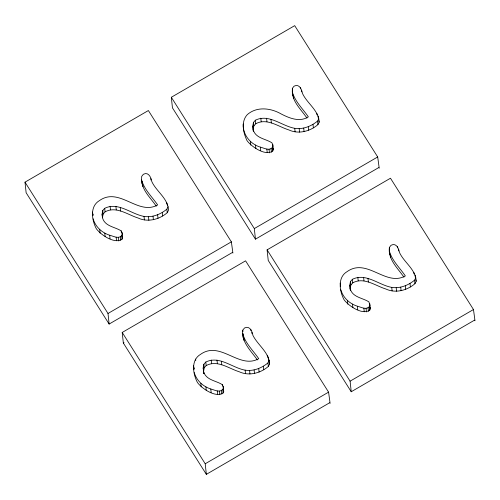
<?xml version="1.0" encoding="UTF-8"?>
<svg xmlns="http://www.w3.org/2000/svg" width="500" height="500" viewBox="0 0 500 500"><rect width="100%" height="100%" fill="white"/><g stroke="black" fill="none" stroke-linecap="round" stroke-linejoin="round"><path stroke-width="0.75" d="M141.613 180.012L141.669 176.444L143.363 174.281C148.494 171.456 151.113 177.544 151.831 181.631C156.45 191.594 168.188 198.531 168.475 210.263L167.244 212.712C159.344 219.494 147.825 222.587 138.062 218C127.613 214.744 116.231 205.781 105.081 211.838L103.131 214.056L102.475 217.7C104.731 226.4 114.812 226.794 121.188 230.881L122.069 232.731L122.606 237.856L122.037 239.194C114.656 244.431 100.794 234.838 96.344 228.756C91.819 220.281 89.594 206.419 99.369 200.656C119.306 186.375 138.106 216.012 157.65 204.938C152.1 196.875 144.306 189.65 141.613 180.012C142.031 190.5 150.769 197.956 156.256 206.175M141.994 183.538L142.025 181.394M257.35 359.919C251.119 350.925 241.25 342.156 242.769 330.181L244.456 328.019C249.594 325.2 252.213 331.281 252.925 335.375C257.838 345.231 269.156 352.325 269.575 364.006L268.337 366.456C260.444 373.237 248.919 376.331 239.163 371.744C228.706 368.488 217.325 359.525 206.175 365.581L204.231 367.8L203.575 371.444M243.088 337.281L243.144 333.713M292.306 91.912L292.362 88.338L294.056 86.175C299.188 83.356 301.806 89.438 302.519 93.531C307.144 103.494 318.881 110.431 319.169 122.163L317.938 124.612C310.038 131.394 298.519 134.488 288.756 129.9C278.306 126.644 266.925 117.681 255.775 123.737L253.825 125.956L253.169 129.6C255.425 138.294 265.506 138.694 271.875 142.781L272.762 144.631L273.3 149.75L272.725 151.094C265.35 156.331 251.488 146.738 247.037 140.656C243.3 132.906 240.719 121.688 247.281 114.637C256.812 106.213 270.844 107.994 281.163 113.95C289.35 118.162 299.719 122.506 308.344 116.838C302.794 108.775 294.994 101.55 292.306 91.912C292.725 102.4 301.462 109.85 306.944 118.075M292.688 95.438L292.362 88.338M403.963 277.156C397.725 268.163 387.856 259.4 389.375 247.425L391.069 245.263C396.206 242.444 398.825 248.525 399.538 252.613C404.162 262.575 415.9 269.513 416.181 281.25L414.95 283.694C407.05 290.475 395.531 293.569 385.769 288.981C375.319 285.725 363.938 276.762 352.788 282.819L350.844 285.038L350.181 288.681M389.7 254.519L389.375 247.425M93.156 214.15L92.9 215.6L92.525 212.075M203.581 371.481C205.869 380.15 215.919 380.538 222.281 384.625L223.169 386.475L223.544 390L223.7 391.594L223.131 392.938C215.75 398.175 201.887 388.581 197.444 382.5C192.919 374.025 190.694 360.163 200.463 354.4C220.406 340.119 239.2 369.756 258.744 358.681C253.2 350.619 245.4 343.394 242.712 333.756M194.256 367.894L194 369.344L193.625 365.819M370.156 307.238L370.312 308.837L369.744 310.181C362.362 315.419 348.5 305.819 344.056 299.738C339.525 291.269 337.306 277.406 347.075 271.637C367.019 257.356 385.812 286.994 405.356 275.925C399.806 267.856 392.013 260.631 389.325 250.994M102.1 214.175L102.481 217.738L102.1 214.175L102.756 210.525L104.7 208.312C118.231 201.594 130.994 214.094 144.031 216.412C152.281 217.744 160.562 214.375 166.863 209.188L168.1 206.737M203.194 367.912L203.806 373.594L203.194 367.912L203.856 364.269L205.8 362.05C219.331 355.331 232.087 367.831 245.131 370.156C253.381 371.488 261.656 368.119 267.962 362.925L269.194 360.481M252.794 126.075L253.325 131.05L252.794 126.075L253.45 122.425L255.394 120.206C268.925 113.488 281.688 125.988 294.725 128.312C302.975 129.644 311.256 126.275 317.556 121.088L318.794 118.637M350.337 290.106L349.806 285.156L350.462 281.512L352.413 279.294C365.944 272.575 378.7 285.075 391.737 287.394C399.994 288.725 408.269 285.356 414.575 280.169L415.806 277.719M93.144 218.837C95.394 226.806 101.912 232.738 109.675 235.244C113.413 236.106 118.387 239.262 121.656 235.669L122.225 234.325L122.069 232.731M243.219 123.975C242.606 134.662 250.35 144.144 260.369 147.144C264.106 148.006 269.081 151.163 272.35 147.569L272.919 146.225L272.762 144.631M194.244 372.575C196.494 380.544 203.012 386.481 210.769 388.988C214.506 389.85 219.488 393.006 222.756 389.412L223.325 388.069L223.169 386.475M340.85 289.819C343.1 297.787 349.625 303.719 357.381 306.225C361.119 307.094 366.1 310.244 369.369 306.65L369.938 305.306L368.894 301.863C362.531 297.775 352.475 297.387 350.194 288.719M232.5 252.431L109.131 324.056L26.131 192.744L25 182.162L148.369 110.544L231.369 241.85L232.9 253.062M378.819 167.544L255.45 239.163L172.45 107.856L171.319 97.275L294.694 25.65L377.688 156.962L379.219 168.169M109.131 324.056L108 313.475L231.369 241.85M255.45 239.163L254.319 228.581L377.688 156.962M329.712 402.725L206.344 474.35L123.344 343.038L122.212 332.456L245.581 260.837L328.581 392.144L330.106 403.356M474.6 320.119L351.231 391.744L268.231 260.431L267.1 249.856L390.475 178.231L473.475 309.538L475 320.75M123.344 343.038L124.006 342.656M206.344 474.35L205.212 463.769L328.581 392.144M351.231 391.744L350.1 381.163L473.475 309.538M171.319 97.275L254.319 228.581M267.1 249.856L350.1 381.163M122.212 332.456L205.212 463.769M25 182.162L108 313.475M415.831 279.956L416.181 281.25M318.819 120.875L319.169 122.163M269.219 362.719L269.575 364.006M415.106 275.138L415.406 277.962M413.875 272.5L414.025 273.906M414.575 280.169L414.95 283.694M410.006 283.45L410.381 286.975M405.325 285.75L405.7 289.275M398.481 249.581L398.631 250.994M397.4 246.513L397.55 247.925M400.719 287.175L401.1 290.7M396.194 287.719L396.569 291.25M390.231 254.137L390.606 257.663M391.737 287.394L392.119 290.919M368.006 278.506L368.387 282.031M369.775 303.712L370.312 308.837M369.369 306.65L369.744 310.181M368.069 307.744L368.444 311.269M363.606 277.3L363.981 280.825M366.069 308.406L366.444 311.931M363.869 308.188L364.244 311.712M357.825 277.275L358.2 280.806M357.381 306.225L357.762 309.75M352.413 279.294L352.788 282.819M350.462 281.512L350.844 285.038M352.506 304.137L352.887 307.669M349.806 285.156L350.344 290.131M347.438 300.65L347.812 304.175M340.231 283.056L340.613 286.588M318.087 116.056L318.387 118.881M316.863 113.413L317.013 114.825M317.556 121.088L317.938 124.612M312.987 124.369L313.369 127.894M308.312 126.669L308.688 130.194M301.462 90.5L301.613 91.912M300.381 87.431L300.531 88.844M303.706 128.088L304.081 131.619M299.175 128.637L299.556 132.162M293.219 95.056L293.594 98.581M294.725 128.312L295.1 131.838M270.994 119.425L271.369 122.95M272.35 147.569L272.725 151.094M271.056 148.656L271.431 152.188M266.594 118.219L266.969 121.744M269.05 149.325L269.431 152.85M266.85 149.106L267.231 152.631M260.806 118.194L261.181 121.719M260.369 147.144L260.744 150.669M255.394 120.206L255.775 123.737M253.45 122.425L253.825 125.956M255.494 145.056L255.869 148.581M250.419 141.562L250.8 145.094M268.494 357.9L268.869 361.425M267.881 356.581L268.031 357.987M267.262 355.256L267.419 356.669M267.962 362.925L268.337 366.456M263.394 366.213L263.769 369.738M258.712 368.512L259.094 372.038M251.869 332.344L252.019 333.756M250.787 329.275L250.938 330.688M254.112 369.931L254.488 373.462M249.581 370.481L249.956 374.006M243.619 336.9L244 340.425M242.769 330.181L242.919 331.594M245.131 370.156L245.506 373.681M221.4 361.269L221.775 364.794M223.325 388.069L223.7 391.594M222.281 384.625L222.431 386.037M222.756 389.412L223.131 392.938M221.456 390.5L221.838 394.031M216.994 360.062L217.375 363.587M219.456 391.169L219.831 394.694M217.256 390.95L217.631 394.475M211.213 360.037L211.588 363.562M210.769 388.988L211.15 392.512M205.8 362.05L206.175 365.581M203.856 364.269L204.231 367.8M205.9 386.9L206.275 390.425M200.825 383.406L201.2 386.938M195.619 359.075L195.769 360.487M167.394 204.156L167.544 205.569M166.781 202.838L166.931 204.25M166.863 209.188L167.244 212.712M162.294 212.469L162.675 215.994M157.619 214.769L157.994 218.294M150.769 178.6L150.925 180.012M153.012 216.194L153.387 219.719M148.488 216.737L148.863 220.269M142.525 183.156L142.9 186.681M144.031 216.412L144.406 219.938M120.3 207.525L120.675 211.05M121.188 230.881L121.337 232.294M121.656 235.669L122.037 239.194M120.363 236.762L120.738 240.287M115.9 206.319L116.275 209.844M118.362 237.425L118.737 240.95M116.163 237.206L116.538 240.731M110.113 206.294L110.494 209.825M109.675 235.244L110.05 238.769M104.7 208.312L105.081 211.838M102.756 210.525L103.131 214.056M104.8 233.156L105.175 236.688M99.731 229.669L100.106 233.194M273.137 148.156L273.3 149.75M122.444 236.256L122.606 237.856"/></g></svg>
